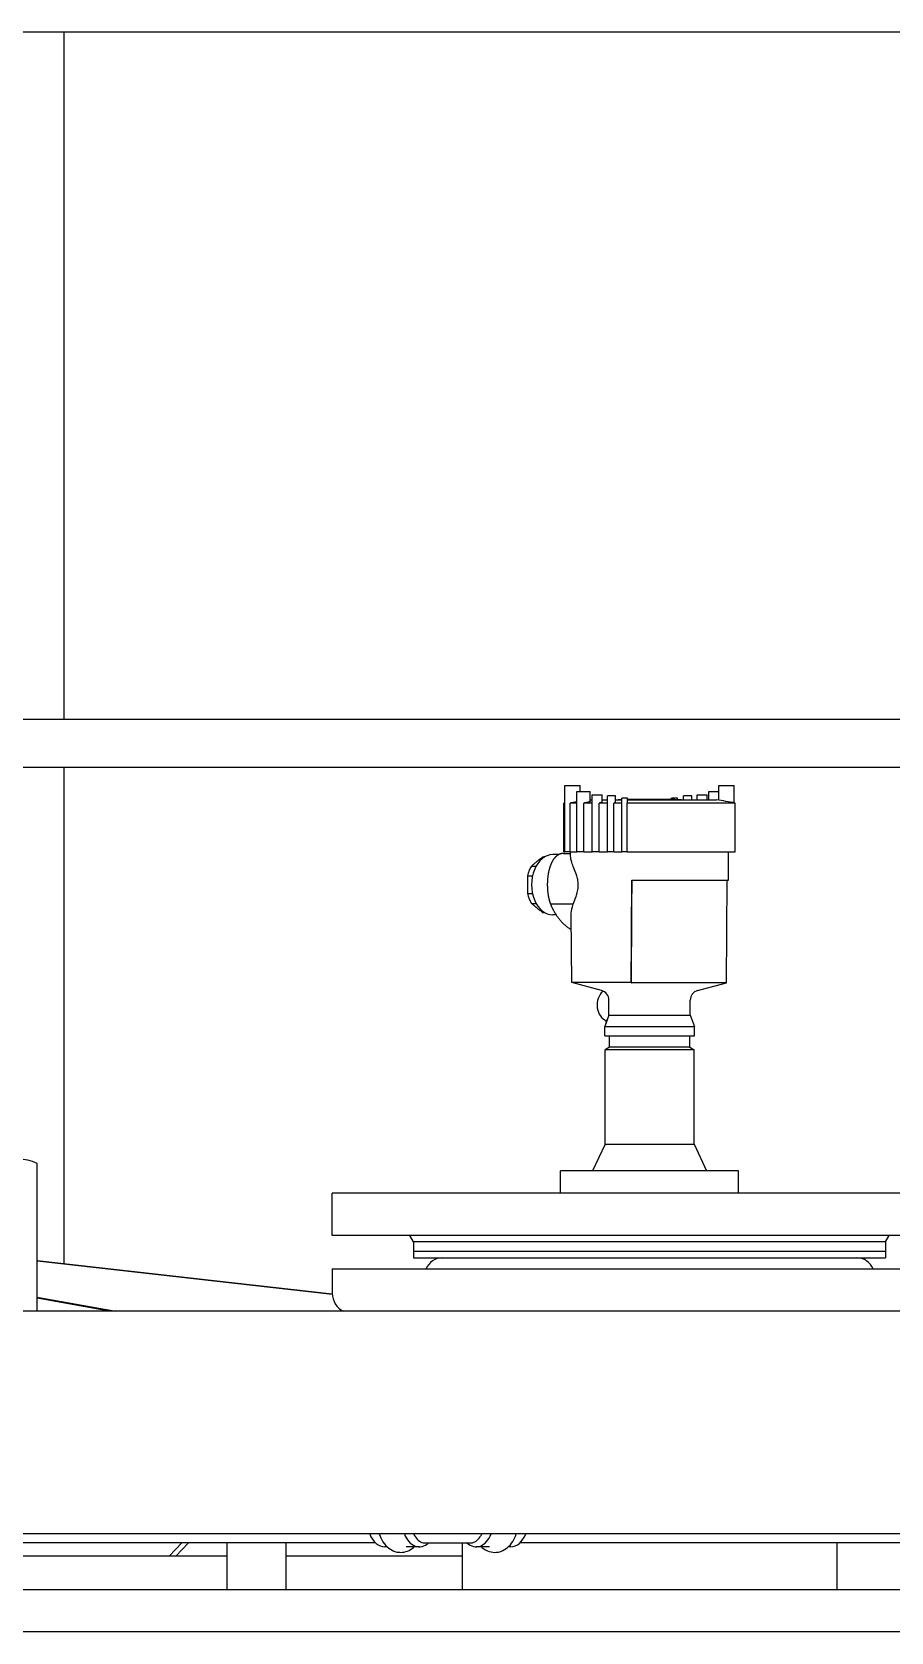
# Model space of a CAD drawing. Header units: millimetres. Extents: x 0 to 118900, y 0 to 84100.
# Drawn here: x 55723 to 56109, y 78307 to 79026 of the extents above; entities that cross this region are included whole.
import ezdxf

# ---------------------------------------------------------------- set-up
doc = ezdxf.new("R2010")
doc.units = ezdxf.units.MM
doc.header["$LTSCALE"] = 100
doc.layers.add('Visible', color=7, linetype='Continuous', lineweight=25)

msp = doc.modelspace()

# ---------------------------------------------------------------- linework, layer by layer
at = {"layer": 'Visible'}
for p, q in [((52615.8, 79025.55), (57818.06, 79025.55)), ((55737.91, 78716.85), (55737.91, 79025.55)), ((57818.06, 78716.85), (52615.8, 78716.85)), ((52615.8, 78695.55), (57818.06, 78695.55)), ((55737.91, 78472.46), (55737.91, 78695.55)), ((55962.76, 78687.25), (55969.29, 78687.25)), ((55962.76, 78657.4), (55962.76, 78687.25)), ((55968.11, 78684.55), (55970.1, 78684.55)), ((55968.11, 78657.4), (55968.11, 78684.55)), ((55969.29, 78687.25), (55969.66, 78687.25)), ((55969.66, 78684.55), (55969.66, 78687.25)), ((55970.1, 78684.55), (55974.15, 78684.55)), ((55974.15, 78680.08), (55974.15, 78684.55)), ((55975.02, 78683.05), (55978.14, 78683.05)), ((55975.02, 78657.4), (55975.02, 78683.05)), ((55978.14, 78683.05), (55979.47, 78683.05)), ((55979.47, 78679.78), (55979.47, 78683.05)), ((55985.51, 78682.54), (55981.88, 78682.54)), ((55981.88, 78657.4), (55981.88, 78682.54)), ((55985.51, 78679.66), (55985.51, 78682.54)), ((55990.95, 78681.54), (55988.33, 78681.54)), ((55988.33, 78657.4), (55988.33, 78681.54)), ((55990.95, 78679.49), (55990.95, 78681.54)), ((56013.3, 78681.54), (56010.68, 78681.54)), ((56010.68, 78680.92), (56010.68, 78681.54)), ((56013.3, 78680.87), (56013.3, 78681.54)), ((56019.75, 78682.54), (56016.12, 78682.54)), ((56016.12, 78680.83), (56016.12, 78682.54)), ((56019.75, 78680.83), (56019.75, 78682.54)), ((56022.16, 78683.05), (56025.27, 78683.05)), ((56022.16, 78680.83), (56022.16, 78683.05)), ((56025.27, 78683.05), (56026.61, 78683.05)), ((56026.61, 78680.83), (56026.61, 78683.05)), ((56027.48, 78684.55), (56029.47, 78684.55)), ((56027.48, 78680.83), (56027.48, 78684.55)), ((56029.47, 78684.55), (56031.97, 78684.55)), ((56031.97, 78687.25), (56038.5, 78687.25)), ((56031.97, 78680.65), (56031.97, 78687.25)), ((56038.5, 78687.25), (56038.88, 78687.25)), ((56038.88, 78679.44), (56038.88, 78687.25)), ((55962.76, 78679.36), (55962.34, 78679.36)), ((55962.34, 78657.4), (55962.34, 78679.36)), ((55965.14, 78657.4), (55965.14, 78679.36)), ((55968.11, 78679.36), (55965.14, 78679.36)), ((55971.33, 78657.4), (55971.33, 78679.36)), ((55975.02, 78679.36), (55971.33, 78679.36)), ((55974.15, 78680.83), (55975.02, 78680.83)), ((55978.21, 78657.4), (55978.21, 78679.36)), ((55981.88, 78679.36), (55978.21, 78679.36)), ((55979.47, 78680.83), (55981.88, 78680.83)), ((55984.83, 78657.4), (55984.83, 78679.36)), ((55988.33, 78679.36), (55984.83, 78679.36)), ((55985.51, 78680.83), (55988.33, 78680.83)), ((55990.78, 78657.4), (55990.78, 78679.36)), ((56039.29, 78679.36), (55990.78, 78679.36)), ((55990.95, 78680.83), (56030.82, 78680.83)), ((56039.29, 78657.4), (56039.29, 78679.36)), ((55952.71, 78655.09), (55953.55, 78655.09)), ((55959.96, 78656.2), (55957.33, 78656.2)), ((55962.09, 78656.75), (55965.33, 78656.79)), ((55962.34, 78657.4), (55962.76, 78657.4)), ((55965.14, 78657.4), (55962.76, 78657.4)), ((55965.14, 78657.4), (55968.11, 78657.4)), ((55965.34, 78655.47), (55965.32, 78657.4)), ((55968.71, 78657.4), (55968.11, 78657.4)), ((55968.98, 78657.4), (55968.71, 78657.4)), ((55970.1, 78657.4), (55968.98, 78657.4)), ((55971.33, 78657.4), (55970.1, 78657.4)), ((55971.33, 78657.4), (55975.02, 78657.4)), ((55975.83, 78657.4), (55975.02, 78657.4)), ((55976.06, 78657.4), (55975.83, 78657.4)), ((55978.14, 78657.4), (55976.06, 78657.4)), ((55978.14, 78657.4), (55978.21, 78657.4)), ((55978.21, 78657.4), (55981.88, 78657.4)), ((55982.78, 78657.4), (55981.88, 78657.4)), ((55982.96, 78657.4), (55982.78, 78657.4)), ((55984.83, 78657.4), (55982.96, 78657.4)), ((55984.83, 78657.4), (55988.33, 78657.4)), ((55989.19, 78657.4), (55988.33, 78657.4)), ((55989.33, 78657.4), (55989.19, 78657.4)), ((55990.78, 78657.4), (55989.33, 78657.4)), ((55990.78, 78657.4), (56039.29, 78657.4)), ((56036.2, 78644.8), (56036.31, 78657.4)), ((55946.02, 78646.7), (55948.21, 78646.7)), ((55947.81, 78651.09), (55949.85, 78651.09)), ((55946.02, 78638.69), (55948.21, 78638.69)), ((55992.84, 78644.8), (56036.2, 78644.8)), ((56035.3, 78598.66), (56035.7, 78644.8)), ((55947.81, 78634.3), (55949.85, 78634.3)), ((55966.54, 78633.92), (55956.31, 78634)), ((55952.71, 78630.3), (55953.55, 78630.3)), ((55958.83, 78629.2), (55957.33, 78629.2)), ((55965.83, 78598.79), (55965.57, 78628.97)), ((55992.56, 78598.79), (55965.83, 78598.79)), ((55979.23, 78595.2), (55965.83, 78598.79)), ((55979.75, 78594.76), (55979.75, 78595.03)), ((55980.31, 78594.76), (55979.75, 78594.76)), ((56035.3, 78598.66), (55992.67, 78598.66)), ((56022.4, 78595.2), (56035.3, 78598.66)), ((55982.57, 78584.18), (55982.57, 78590.85)), ((56019.07, 78584.18), (56019.07, 78590.85)), ((55982.57, 78584.18), (55980.69, 78579.03)), ((55981.7, 78581.81), (55981.34, 78581.81)), ((55981.34, 78580.81), (55981.34, 78581.81)), ((55982.57, 78584.18), (56019.07, 78584.18)), ((56019.07, 78584.18), (56020.94, 78579.03)), ((55980.69, 78579.03), (56020.94, 78579.03)), ((55980.69, 78574.9), (55980.69, 78579.03)), ((55980.69, 78574.9), (56020.94, 78574.9)), ((55982.82, 78569.7), (55982.82, 78574.9)), ((56018.82, 78569.7), (56018.82, 78574.9)), ((56020.94, 78574.9), (56020.94, 78579.03)), ((55982.82, 78569.7), (55980.82, 78568.54)), ((56020.82, 78568.54), (55980.82, 78568.54)), ((55980.82, 78526.2), (55980.82, 78568.54)), ((56018.82, 78569.7), (55982.82, 78569.7)), ((56018.82, 78569.7), (56020.82, 78568.54)), ((56020.82, 78526.2), (56020.82, 78568.54)), ((55980.81, 78526.2), (55975.22, 78514.2)), ((55980.81, 78526.2), (56020.82, 78526.2)), ((56020.82, 78526.2), (56026.41, 78514.2)), ((55725.7, 78451.2), (55725.7, 78517.6)), ((56040.82, 78514.2), (55960.82, 78514.2)), ((55960.82, 78504.2), (55960.82, 78514.2)), ((56040.82, 78504.2), (56040.82, 78514.2)), ((56143.32, 78504.2), (55858.32, 78504.2)), ((55858.32, 78485.2), (55858.32, 78504.2)), ((56125.28, 78485.2), (55858.32, 78485.2)), ((55894.82, 78482.3), (55893.14, 78485.2)), ((56106.82, 78482.3), (55894.82, 78482.3)), ((55894.82, 78482.3), (55894.82, 78478.2)), ((56106.82, 78482.3), (56108.49, 78485.2)), ((56106.82, 78482.3), (56106.82, 78478.2)), ((55725.7, 78473.83), (55858.32, 78458.94)), ((55858.32, 78458.94), (55725.7, 78473.83)), ((55894.82, 78478.2), (56106.82, 78478.2)), ((55894.82, 78478.2), (55894.82, 78475.2)), ((55894.82, 78478.2), (56106.82, 78478.2)), ((55894.82, 78475.2), (56106.82, 78475.2)), ((56106.82, 78478.2), (56106.82, 78475.2)), ((55858.32, 78470.2), (56125.28, 78470.2)), ((55858.32, 78470.2), (55858.32, 78459.2)), ((57793.91, 78451.2), (52650.13, 78451.2)), ((55725.7, 78457.58), (55761.11, 78451.2)), ((55758.02, 78451.2), (55725.7, 78457.02)), ((57793.91, 78351.2), (52635.01, 78351.2)), ((55877.72, 78347.2), (55399.88, 78347.2)), ((55790.7, 78347.2), (55784.99, 78341.2)), ((55788.08, 78341.2), (55793.79, 78347.2)), ((55810.89, 78347.2), (55810.89, 78326.2)), ((55837.39, 78347.2), (55837.39, 78326.2)), ((55882.92, 78345.45), (55881.87, 78345.45)), ((55897.43, 78345.45), (55891.42, 78345.45)), ((55899.91, 78347.2), (55920.4, 78347.2)), ((55899.91, 78347.2), (55920.4, 78347.2)), ((55901.58, 78347.2), (55901.55, 78347.16)), ((55916.67, 78347.2), (55916.67, 78326.2)), ((55918.73, 78347.2), (55918.77, 78347.16)), ((55928.89, 78345.45), (55922.88, 78345.45)), ((55938.44, 78345.45), (55937.39, 78345.45)), ((56129.43, 78347.2), (55942.6, 78347.2)), ((56084.97, 78347.2), (56084.97, 78326.2)), ((55810.89, 78341.2), (55695.93, 78341.2)), ((55916.67, 78341.2), (55837.39, 78341.2)), ((56551.77, 78326.2), (52959.58, 78326.2)), ((57787.91, 78307.2), (52968.04, 78307.2))]:
    msp.add_line(p, q, dxfattribs=at)
for centre, radius, start, end in [((56000.82, 78081), 600, 88.64721, 90.94248), ((56000.82, 78483.09), 200, 100.97046, 101.09054), ((56000.82, 78081), 600, 91.19208, 91.35279), ((56000.82, 78483.09), 200, 78.90946, 81.37307), ((55978.07, 78590.85), 4.5, 0, 75), ((56023.57, 78590.85), 4.5, 105, 180), ((55907.82, 78467.2), 8, 90, 157.97569), ((56093.82, 78467.2), 8, 22.02431, 90), ((55867.32, 78459.2), 9, 180, 242.73396)]:
    msp.add_arc(centre, radius, start, end, dxfattribs=at)
for centre, major_axis, ratio, start_param, end_param in [((55957.33, 78642.7), (0, 13.5), 0.707339, 0, 3.141593), ((55954.51, 78642.7), (0, 12.65), 0.707339, 0.061824, 0.201637), ((55954.51, 78642.7), (0, 12.65), 0.707339, 0.84556, 1.248835), ((55954.51, 78642.7), (0, 12.65), 0.707339, 1.892758, 2.296032), ((55954.51, 78642.7), (0, -12.65), 0.707339, 6.081548, 6.221361), ((55982.22, 78588.7), (0, -7), 0.707339, 3.665191, 6.103651), ((55717.41, 78488.7), (0, 30.74), 0.789554, 5.934625, 6.631746), ((55881.87, 78356.2), (0, -10.75), 0.707339, 5.196155, 6.283185), ((55897.43, 78356.2), (0, -10.75), 0.707339, 5.196155, 6.856206), ((55922.88, 78356.2), (0, -10.75), 0.706874, 5.711012, 7.370216), ((55938.44, 78356.2), (0, -10.75), 0.706874, 0, 1.08703)]:
    msp.add_ellipse(centre, major_axis=major_axis, ratio=ratio, start_param=start_param, end_param=end_param, dxfattribs=at)
for points, knots in [([(55968.11, 78679.87), (55968.11, 78679.87), (55968.1, 78679.87), (55968.09, 78679.87), (55968, 78679.85), (55967.91, 78679.83), (55967.82, 78679.81), (55967.77, 78679.8), (55967.73, 78679.79), (55967.68, 78679.78), (55967.63, 78679.78), (55967.58, 78679.77), (55967.53, 78679.76), (55967.51, 78679.75), (55967.48, 78679.75), (55967.46, 78679.74), (55967.44, 78679.74), (55967.41, 78679.73), (55967.39, 78679.73), (55967.34, 78679.72), (55967.29, 78679.71), (55967.24, 78679.7), (55967.18, 78679.69), (55967.13, 78679.68), (55967.08, 78679.67), (55967.03, 78679.66), (55966.98, 78679.65), (55966.93, 78679.64), (55966.88, 78679.63), (55966.83, 78679.63), (55966.77, 78679.62), (55966.72, 78679.61), (55966.67, 78679.6), (55966.62, 78679.59), (55966.52, 78679.57), (55966.41, 78679.56), (55966.31, 78679.54), (55966.21, 78679.52), (55966.11, 78679.5), (55966.01, 78679.49), (55965.91, 78679.47), (55965.81, 78679.46), (55965.71, 78679.44), (55965.66, 78679.44), (55965.61, 78679.43), (55965.56, 78679.42), (55965.52, 78679.41), (55965.47, 78679.41), (55965.42, 78679.4), (55965.37, 78679.39), (55965.33, 78679.39), (55965.28, 78679.38), (55965.24, 78679.37), (55965.19, 78679.37), (55965.14, 78679.36)], [1.856411, 1.856411, 1.856411, 1.856411, 1.884656, 1.884656, 1.884656, 2.198411, 2.198411, 2.198411, 2.355306, 2.355306, 2.355306, 2.512177, 2.512177, 2.512177, 2.590637, 2.590637, 2.590637, 2.669098, 2.669098, 2.669098, 2.825969, 2.825969, 2.825969, 2.982987, 2.982987, 2.982987, 3.14007, 3.14007, 3.14007, 3.29699, 3.29699, 3.29699, 3.453876, 3.453876, 3.453876, 3.767724, 3.767724, 3.767724, 4.081562, 4.081562, 4.081562, 4.395498, 4.395498, 4.395498, 4.552406, 4.552406, 4.552406, 4.70939, 4.70939, 4.70939, 4.866307, 4.866307, 4.866307, 5.023344, 5.023344, 5.023344, 5.023344]), ([(55974.15, 78680.08), (55974.15, 78680.08), (55974.15, 78680.07), (55974.15, 78680.07), (55974.15, 78680.06), (55974.14, 78680.06), (55974.14, 78680.05), (55974.14, 78680.05), (55974.13, 78680.04), (55974.13, 78680.04), (55974.13, 78680.03), (55974.12, 78680.03), (55974.12, 78680.02), (55974.11, 78680.02), (55974.1, 78680.01), (55974.1, 78680.01), (55974.09, 78680), (55974.08, 78680), (55974.07, 78679.99), (55974.07, 78679.99), (55974.06, 78679.98), (55974.05, 78679.98), (55974.04, 78679.97), (55974.03, 78679.97), (55974.02, 78679.96), (55974, 78679.95), (55973.99, 78679.95), (55973.98, 78679.94), (55973.97, 78679.94), (55973.95, 78679.93), (55973.94, 78679.92), (55973.93, 78679.92), (55973.91, 78679.91), (55973.89, 78679.91), (55973.88, 78679.9), (55973.86, 78679.89), (55973.85, 78679.89), (55973.81, 78679.87), (55973.77, 78679.86), (55973.73, 78679.85), (55973.66, 78679.82), (55973.57, 78679.8), (55973.47, 78679.77), (55973.4, 78679.75), (55973.33, 78679.73), (55973.26, 78679.71), (55973.22, 78679.7), (55973.18, 78679.7), (55973.14, 78679.69), (55973.12, 78679.68), (55973.1, 78679.68), (55973.08, 78679.67), (55973.06, 78679.67), (55973.04, 78679.66), (55973.02, 78679.66), (55972.98, 78679.65), (55972.94, 78679.64), (55972.9, 78679.63), (55972.85, 78679.62), (55972.81, 78679.61), (55972.77, 78679.6), (55972.72, 78679.59), (55972.68, 78679.59), (55972.63, 78679.58), (55972.59, 78679.57), (55972.54, 78679.56), (55972.5, 78679.55), (55972.45, 78679.54), (55972.4, 78679.53), (55972.36, 78679.52), (55972.31, 78679.52), (55972.26, 78679.51), (55972.21, 78679.5), (55972.17, 78679.49), (55972.12, 78679.48), (55972.07, 78679.47), (55972.02, 78679.47), (55971.97, 78679.46), (55971.92, 78679.45), (55971.87, 78679.44), (55971.82, 78679.43), (55971.77, 78679.43), (55971.73, 78679.42), (55971.68, 78679.41), (55971.63, 78679.4), (55971.53, 78679.39), (55971.43, 78679.37), (55971.33, 78679.36)], [4.018046, 4.018046, 4.018046, 4.018046, 4.106266, 4.106266, 4.106266, 4.238696, 4.238696, 4.238696, 4.353293, 4.353293, 4.353293, 4.467941, 4.467941, 4.467941, 4.582558, 4.582558, 4.582558, 4.697149, 4.697149, 4.697149, 4.811808, 4.811808, 4.811808, 4.926446, 4.926446, 4.926446, 5.041026, 5.041026, 5.041026, 5.155661, 5.155661, 5.155661, 5.270272, 5.270272, 5.270272, 5.384864, 5.384864, 5.384864, 5.614093, 5.614093, 5.614093, 6.072494, 6.072494, 6.072494, 6.372663, 6.372663, 6.372663, 6.522733, 6.522733, 6.522733, 6.597775, 6.597775, 6.597775, 6.672831, 6.672831, 6.672831, 6.822903, 6.822903, 6.822903, 6.973035, 6.973035, 6.973035, 7.12319, 7.12319, 7.12319, 7.273314, 7.273314, 7.273314, 7.423461, 7.423461, 7.423461, 7.573647, 7.573647, 7.573647, 7.724027, 7.724027, 7.724027, 7.874381, 7.874381, 7.874381, 8.024508, 8.024508, 8.024508, 8.174579, 8.174579, 8.174579, 8.474771, 8.474771, 8.474771, 8.474771]), ([(55979.47, 78679.78), (55979.47, 78679.78), (55979.47, 78679.78), (55979.47, 78679.77), (55979.47, 78679.77), (55979.47, 78679.76), (55979.47, 78679.76), (55979.47, 78679.75), (55979.46, 78679.75), (55979.46, 78679.75), (55979.46, 78679.74), (55979.45, 78679.73), (55979.43, 78679.72), (55979.43, 78679.71), (55979.42, 78679.7), (55979.41, 78679.69), (55979.4, 78679.69), (55979.38, 78679.68), (55979.37, 78679.67), (55979.35, 78679.66), (55979.32, 78679.64), (55979.28, 78679.63), (55979.26, 78679.62), (55979.24, 78679.61), (55979.22, 78679.61), (55979.2, 78679.6), (55979.18, 78679.59), (55979.16, 78679.58), (55979.14, 78679.57), (55979.12, 78679.57), (55979.09, 78679.56), (55979.08, 78679.56), (55979.07, 78679.55), (55979.05, 78679.55), (55979.04, 78679.54), (55979.03, 78679.54), (55979.01, 78679.54), (55978.96, 78679.52), (55978.9, 78679.51), (55978.84, 78679.49), (55978.78, 78679.47), (55978.72, 78679.46), (55978.65, 78679.44), (55978.58, 78679.43), (55978.51, 78679.42), (55978.44, 78679.4), (55978.4, 78679.39), (55978.37, 78679.39), (55978.33, 78679.38), (55978.29, 78679.37), (55978.25, 78679.37), (55978.21, 78679.36)], [4.485967, 4.485967, 4.485967, 4.485967, 4.525087, 4.525087, 4.525087, 4.615645, 4.615645, 4.615645, 4.70619, 4.70619, 4.70619, 4.887279, 4.887279, 4.887279, 5.01146, 5.01146, 5.01146, 5.13569, 5.13569, 5.13569, 5.384105, 5.384105, 5.384105, 5.508277, 5.508277, 5.508277, 5.632448, 5.632448, 5.632448, 5.756613, 5.756613, 5.756613, 5.818684, 5.818684, 5.818684, 5.880766, 5.880766, 5.880766, 6.129152, 6.129152, 6.129152, 6.377693, 6.377693, 6.377693, 6.626296, 6.626296, 6.626296, 6.750645, 6.750645, 6.750645, 6.875023, 6.875023, 6.875023, 6.875023]), ([(55985.51, 78679.66), (55985.51, 78679.65), (55985.5, 78679.63), (55985.46, 78679.57), (55985.37, 78679.52), (55985.14, 78679.44), (55984.99, 78679.4), (55984.83, 78679.36)], [0.9371941, 0.9371941, 0.9371941, 0.9371941, 0.9647269, 0.9647269, 1.0344372, 1.0344372, 1.0966006, 1.0966006, 1.0966006, 1.0966006]), ([(55990.95, 78679.49), (55990.95, 78679.47), (55990.94, 78679.46), (55990.91, 78679.42), (55990.85, 78679.39), (55990.78, 78679.36)], [0.72445378, 0.72445378, 0.72445378, 0.72445378, 0.7446738, 0.7446738, 0.78802788, 0.78802788, 0.78802788, 0.78802788]), ([(55952.71, 78655.09), (55952.5, 78654.92), (55952.28, 78654.76), (55952.07, 78654.59), (55951.86, 78654.42), (55951.65, 78654.26), (55951.44, 78654.09), (55951.22, 78653.92), (55951.02, 78653.76), (55950.81, 78653.59), (55950.7, 78653.51), (55950.6, 78653.42), (55950.5, 78653.34), (55950.4, 78653.25), (55950.29, 78653.17), (55950.19, 78653.09), (55949.99, 78652.92), (55949.78, 78652.75), (55949.58, 78652.59), (55949.38, 78652.42), (55949.18, 78652.25), (55948.98, 78652.09), (55948.78, 78651.92), (55948.59, 78651.75), (55948.39, 78651.59), (55948.2, 78651.42), (55948, 78651.25), (55947.81, 78651.09)], [0, 0, 0, 0, 1.001074, 1.001074, 1.001074, 2.00226, 2.00226, 2.00226, 3.003465, 3.003465, 3.003465, 3.504049, 3.504049, 3.504049, 4.004609, 4.004609, 4.004609, 5.005639, 5.005639, 5.005639, 6.006706, 6.006706, 6.006706, 7.00786, 7.00786, 7.00786, 8.009049, 8.009049, 8.009049, 8.009049]), ([(55962.09, 78656.75), (55961.92, 78656.75), (55961.76, 78656.74), (55961.6, 78656.72), (55961.51, 78656.71), (55961.42, 78656.7), (55961.33, 78656.68), (55961.24, 78656.67), (55961.15, 78656.65), (55961.06, 78656.62), (55960.97, 78656.6), (55960.89, 78656.58), (55960.8, 78656.55), (55960.71, 78656.52), (55960.62, 78656.49), (55960.53, 78656.46), (55960.45, 78656.43), (55960.36, 78656.39), (55960.27, 78656.35), (55960.19, 78656.31), (55960.1, 78656.27), (55960.02, 78656.23), (55959.93, 78656.18), (55959.85, 78656.14), (55959.77, 78656.09), (55959.68, 78656.04), (55959.6, 78655.98), (55959.52, 78655.93), (55959.44, 78655.87), (55959.35, 78655.82), (55959.27, 78655.76), (55959.19, 78655.7), (55959.12, 78655.63), (55959.04, 78655.57), (55958.96, 78655.5), (55958.88, 78655.44), (55958.8, 78655.36), (55958.73, 78655.29), (55958.65, 78655.22), (55958.58, 78655.15), (55958.5, 78655.07), (55958.43, 78654.99), (55958.36, 78654.91), (55958.32, 78654.88), (55958.28, 78654.83), (55958.25, 78654.79), (55958.21, 78654.75), (55958.18, 78654.71), (55958.14, 78654.67), (55958.07, 78654.58), (55958, 78654.5), (55957.93, 78654.41), (55957.86, 78654.32), (55957.8, 78654.23), (55957.73, 78654.13), (55957.66, 78654.04), (55957.6, 78653.94), (55957.53, 78653.84), (55957.47, 78653.74), (55957.4, 78653.64), (55957.34, 78653.54), (55957.28, 78653.43), (55957.21, 78653.33), (55957.15, 78653.22), (55957.09, 78653.11), (55957.03, 78653), (55956.97, 78652.89), (55956.92, 78652.78), (55956.86, 78652.66), (55956.8, 78652.55), (55956.75, 78652.43), (55956.69, 78652.31), (55956.64, 78652.19), (55956.58, 78652.07), (55956.53, 78651.95), (55956.48, 78651.83), (55956.43, 78651.7), (55956.38, 78651.58), (55956.33, 78651.45), (55956.28, 78651.32), (55956.23, 78651.19), (55956.18, 78651.06), (55956.14, 78650.93), (55956.09, 78650.8), (55956.05, 78650.66), (55956, 78650.53), (55955.96, 78650.39), (55955.92, 78650.26), (55955.88, 78650.12), (55955.83, 78649.98), (55955.79, 78649.84), (55955.75, 78649.69), (55955.72, 78649.55), (55955.68, 78649.41), (55955.64, 78649.26), (55955.61, 78649.12), (55955.57, 78648.97), (55955.54, 78648.82), (55955.5, 78648.67), (55955.47, 78648.52), (55955.44, 78648.37), (55955.41, 78648.22), (55955.38, 78648.06), (55955.35, 78647.91), (55955.32, 78647.76), (55955.29, 78647.6), (55955.27, 78647.45), (55955.24, 78647.29), (55955.22, 78647.13), (55955.19, 78646.98), (55955.17, 78646.82), (55955.15, 78646.66), (55955.13, 78646.5), (55955.1, 78646.34), (55955.09, 78646.19), (55955.07, 78646.03), (55955.05, 78645.86), (55955.03, 78645.7), (55955.02, 78645.54), (55955, 78645.38), (55954.99, 78645.22), (55954.97, 78645.05), (55954.96, 78644.89), (55954.95, 78644.72), (55954.94, 78644.56), (55954.93, 78644.39), (55954.92, 78644.23), (55954.91, 78644.06), (55954.91, 78643.9), (55954.9, 78643.73), (55954.89, 78643.56), (55954.89, 78643.4), (55954.89, 78643.23), (55954.88, 78643.06), (55954.88, 78642.9), (55954.88, 78642.73), (55954.88, 78642.56), (55954.88, 78642.4), (55954.89, 78642.23), (55954.89, 78642.06), (55954.89, 78641.9), (55954.9, 78641.73), (55954.9, 78641.57), (55954.91, 78641.4), (55954.92, 78641.24), (55954.92, 78641.15), (55954.93, 78641.07), (55954.93, 78640.99), (55954.94, 78640.91), (55954.94, 78640.82), (55954.95, 78640.74), (55954.96, 78640.58), (55954.97, 78640.42), (55954.98, 78640.25), (55954.99, 78640.09), (55955.01, 78639.93), (55955.03, 78639.76), (55955.04, 78639.6), (55955.06, 78639.44), (55955.08, 78639.28), (55955.1, 78639.12), (55955.12, 78638.96), (55955.14, 78638.8), (55955.16, 78638.64), (55955.18, 78638.48), (55955.21, 78638.32), (55955.23, 78638.16), (55955.26, 78638.01), (55955.28, 78637.85), (55955.31, 78637.7), (55955.34, 78637.54), (55955.37, 78637.39), (55955.4, 78637.23), (55955.43, 78637.08), (55955.46, 78636.93), (55955.49, 78636.78), (55955.52, 78636.63), (55955.56, 78636.49), (55955.59, 78636.34), (55955.63, 78636.19), (55955.66, 78636.05), (55955.68, 78635.98), (55955.7, 78635.9), (55955.72, 78635.83), (55955.74, 78635.76), (55955.76, 78635.69), (55955.78, 78635.62), (55955.82, 78635.48), (55955.86, 78635.34), (55955.9, 78635.2), (55955.94, 78635.06), (55955.98, 78634.93), (55956.03, 78634.79), (55956.07, 78634.65), (55956.12, 78634.52), (55956.16, 78634.39), (55956.21, 78634.26), (55956.26, 78634.13), (55956.31, 78634)], [0.125077, 0.125077, 0.125077, 0.125077, 0.992128, 0.992128, 0.992128, 1.48835, 1.48835, 1.48835, 1.984511, 1.984511, 1.984511, 2.481689, 2.481689, 2.481689, 2.980163, 2.980163, 2.980163, 3.479687, 3.479687, 3.479687, 3.979993, 3.979993, 3.979993, 4.480793, 4.480793, 4.480793, 4.981792, 4.981792, 4.981792, 5.482687, 5.482687, 5.482687, 5.983175, 5.983175, 5.983175, 6.482958, 6.482958, 6.482958, 6.981751, 6.981751, 6.981751, 7.479281, 7.479281, 7.479281, 7.727495, 7.727495, 7.727495, 7.975713, 7.975713, 7.975713, 8.473268, 8.473268, 8.473268, 8.972089, 8.972089, 8.972089, 9.471888, 9.471888, 9.471888, 9.972362, 9.972362, 9.972362, 10.473204, 10.473204, 10.473204, 10.974102, 10.974102, 10.974102, 11.474749, 11.474749, 11.474749, 11.974849, 11.974849, 11.974849, 12.47412, 12.47412, 12.47412, 12.9723, 12.9723, 12.9723, 13.469157, 13.469157, 13.469157, 13.965938, 13.965938, 13.965938, 14.464216, 14.464216, 14.464216, 14.963673, 14.963673, 14.963673, 15.463965, 15.463965, 15.463965, 15.964741, 15.964741, 15.964741, 16.465651, 16.465651, 16.465651, 16.96635, 16.96635, 16.96635, 17.466505, 17.466505, 17.466505, 17.965807, 17.965807, 17.965807, 18.463974, 18.463974, 18.463974, 18.960764, 18.960764, 18.960764, 19.457641, 19.457641, 19.457641, 19.956017, 19.956017, 19.956017, 20.45557, 20.45557, 20.45557, 20.955954, 20.955954, 20.955954, 21.456803, 21.456803, 21.456803, 21.957743, 21.957743, 21.957743, 22.458399, 22.458399, 22.458399, 22.958406, 22.958406, 22.958406, 23.457416, 23.457416, 23.457416, 23.955108, 23.955108, 23.955108, 24.203369, 24.203369, 24.203369, 24.451555, 24.451555, 24.451555, 24.949044, 24.949044, 24.949044, 25.447827, 25.447827, 25.447827, 25.947626, 25.947626, 25.947626, 26.448127, 26.448127, 26.448127, 26.948991, 26.948991, 26.948991, 27.449865, 27.449865, 27.449865, 27.950387, 27.950387, 27.950387, 28.450192, 28.450192, 28.450192, 28.948926, 28.948926, 28.948926, 29.446249, 29.446249, 29.446249, 29.694369, 29.694369, 29.694369, 29.942738, 29.942738, 29.942738, 30.440486, 30.440486, 30.440486, 30.939396, 30.939396, 30.939396, 31.439215, 31.439215, 31.439215, 31.939661, 31.939661, 31.939661, 31.939661]), ([(55966.54, 78633.92), (55966.89, 78634.92), (55967.35, 78636.08), (55968.05, 78638.12), (55968.29, 78638.91), (55968.67, 78640.61), (55968.81, 78641.52), (55968.8, 78642.58), (55968.8, 78643.39), (55968.69, 78644.23), (55968.37, 78645.77), (55968.15, 78646.49), (55967.59, 78648.19), (55967.18, 78649.23), (55966.46, 78651.11), (55966.15, 78651.96), (55965.57, 78653.74), (55965.35, 78654.73), (55965.34, 78655.47)], [8.844261, 8.844261, 8.844261, 8.844261, 9.381865, 9.381865, 9.698929, 9.698929, 10.015992, 10.015992, 10.015992, 10.259577, 10.259577, 10.503161, 10.503161, 10.934786, 10.934786, 11.36641, 11.36641, 12.021901, 12.021901, 12.021901, 12.021901]), ([(55946.02, 78646.7), (55946.01, 78646.37), (55946, 78646.03), (55945.99, 78645.7), (55945.98, 78645.36), (55945.97, 78645.03), (55945.96, 78644.7), (55945.96, 78644.36), (55945.95, 78644.03), (55945.95, 78643.7), (55945.95, 78643.53), (55945.95, 78643.36), (55945.95, 78643.2), (55945.95, 78643.03), (55945.95, 78642.86), (55945.95, 78642.7), (55945.95, 78642.36), (55945.95, 78642.03), (55945.95, 78641.69), (55945.95, 78641.36), (55945.96, 78641.03), (55945.96, 78640.69), (55945.97, 78640.36), (55945.98, 78640.03), (55945.99, 78639.69), (55946, 78639.36), (55946.01, 78639.03), (55946.02, 78638.69)], [0, 0, 0, 0, 1.001074, 1.001074, 1.001074, 2.00226, 2.00226, 2.00226, 3.003465, 3.003465, 3.003465, 3.504049, 3.504049, 3.504049, 4.004609, 4.004609, 4.004609, 5.005639, 5.005639, 5.005639, 6.006706, 6.006706, 6.006706, 7.00786, 7.00786, 7.00786, 8.009049, 8.009049, 8.009049, 8.009049]), ([(55947.81, 78634.3), (55948, 78634.14), (55948.2, 78633.97), (55948.39, 78633.8), (55948.59, 78633.64), (55948.78, 78633.47), (55948.98, 78633.3), (55949.18, 78633.14), (55949.38, 78632.97), (55949.58, 78632.8), (55949.68, 78632.72), (55949.78, 78632.64), (55949.89, 78632.55), (55949.99, 78632.47), (55950.09, 78632.39), (55950.19, 78632.3), (55950.4, 78632.14), (55950.6, 78631.97), (55950.81, 78631.8), (55951.02, 78631.64), (55951.22, 78631.47), (55951.44, 78631.3), (55951.65, 78631.14), (55951.86, 78630.97), (55952.07, 78630.8), (55952.28, 78630.64), (55952.5, 78630.47), (55952.71, 78630.3)], [0, 0, 0, 0, 1.001074, 1.001074, 1.001074, 2.00226, 2.00226, 2.00226, 3.003465, 3.003465, 3.003465, 3.504049, 3.504049, 3.504049, 4.004609, 4.004609, 4.004609, 5.005639, 5.005639, 5.005639, 6.006706, 6.006706, 6.006706, 7.00786, 7.00786, 7.00786, 8.009049, 8.009049, 8.009049, 8.009049]), ([(55956.31, 78634), (55956.42, 78633.73), (55956.53, 78633.47), (55956.65, 78633.22), (55956.76, 78632.96), (55956.88, 78632.71), (55957, 78632.45), (55957.13, 78632.2), (55957.25, 78631.95), (55957.38, 78631.71), (55957.5, 78631.46), (55957.63, 78631.22), (55957.76, 78630.98), (55957.89, 78630.74), (55958.03, 78630.51), (55958.16, 78630.27), (55958.3, 78630.04), (55958.44, 78629.81), (55958.58, 78629.59), (55958.72, 78629.36), (55958.86, 78629.14), (55959.01, 78628.92), (55959.16, 78628.7), (55959.3, 78628.49), (55959.45, 78628.28), (55959.61, 78628.06), (55959.76, 78627.86), (55959.92, 78627.65), (55960.07, 78627.45), (55960.23, 78627.25), (55960.39, 78627.05), (55960.55, 78626.86), (55960.71, 78626.67), (55960.88, 78626.48), (55961.05, 78626.29), (55961.21, 78626.11), (55961.38, 78625.93), (55961.55, 78625.75), (55961.73, 78625.57), (55961.9, 78625.4), (55962.08, 78625.23), (55962.25, 78625.06), (55962.43, 78624.9), (55962.61, 78624.73), (55962.79, 78624.57), (55962.98, 78624.42), (55963.16, 78624.26), (55963.35, 78624.11), (55963.54, 78623.97), (55963.73, 78623.82), (55963.92, 78623.68), (55964.11, 78623.54), (55964.31, 78623.4), (55964.5, 78623.26), (55964.7, 78623.13), (55964.9, 78623), (55965.1, 78622.88), (55965.31, 78622.75), (55965.41, 78622.69), (55965.52, 78622.63), (55965.63, 78622.57)], [0, 0, 0, 0, 1.071271, 1.071271, 1.071271, 2.144972, 2.144972, 2.144972, 3.22075, 3.22075, 3.22075, 4.298232, 4.298232, 4.298232, 5.377034, 5.377034, 5.377034, 6.45676, 6.45676, 6.45676, 7.537012, 7.537012, 7.537012, 8.617391, 8.617391, 8.617391, 9.697503, 9.697503, 9.697503, 10.776964, 10.776964, 10.776964, 11.855401, 11.855401, 11.855401, 12.932463, 12.932463, 12.932463, 14.00782, 14.00782, 14.00782, 15.081173, 15.081173, 15.081173, 16.152259, 16.152259, 16.152259, 17.22374, 17.22374, 17.22374, 18.297838, 18.297838, 18.297838, 19.374126, 19.374126, 19.374126, 20.452156, 20.452156, 20.452156, 21.007107, 21.007107, 21.007107, 21.007107]), ([(55965.57, 78628.97), (55965.56, 78630.18), (55965.75, 78631.48), (55966.26, 78633.17), (55966.39, 78633.54), (55966.54, 78633.92)], [32.1393389, 32.1393389, 32.1393389, 32.1393389, 32.8796921, 32.8796921, 33.0917756, 33.0917756, 33.0917756, 33.0917756]), ([(55879.42, 78351.2), (55879.81, 78349.97), (55880.33, 78348.8), (55881.73, 78346.62), (55882.62, 78345.62), (55884.61, 78344.1), (55885.68, 78343.55), (55887.54, 78343.04), (55888.28, 78342.95), (55889.01, 78342.95)], [5.128055, 5.128055, 5.128055, 5.128055, 5.447577, 5.447577, 5.788083, 5.788083, 6.094916, 6.094916, 6.283185, 6.283185, 6.283185, 6.283185]), ([(55894.88, 78351.2), (55894.95, 78351.03), (55895.03, 78350.87), (55895.6, 78349.77), (55896.21, 78348.98), (55897.6, 78347.79), (55898.37, 78347.41), (55899.41, 78347.22), (55899.66, 78347.2), (55899.91, 78347.2)], [-5.1612148, -5.1612148, -5.1612148, -5.1612148, -5.1016786, -5.1016786, -4.7434859, -4.7434859, -4.3836098, -4.3836098, -4.2713489, -4.2713489, -4.2713489, -4.2713489]), ([(55920.4, 78347.2), (55920.51, 78347.2), (55920.62, 78347.2), (55921.47, 78347.27), (55922.2, 78347.54), (55923.58, 78348.47), (55924.21, 78349.12), (55924.99, 78350.33), (55925.22, 78350.75), (55925.42, 78351.2)], [-1.4217242, -1.4217242, -1.4217242, -1.4217242, -1.3724739, -1.3724739, -1.0355417, -1.0355417, -0.6944712, -0.6944712, -0.5320478, -0.5320478, -0.5320478, -0.5320478]), ([(55925.21, 78345.45), (55925.36, 78345.31), (55925.52, 78345.17), (55926.6, 78344.28), (55927.67, 78343.68), (55929.84, 78343.01), (55930.93, 78342.89), (55933.02, 78343.06), (55934.03, 78343.34), (55935.95, 78344.26), (55936.86, 78344.91), (55938.53, 78346.56), (55939.27, 78347.58), (55940.27, 78349.49), (55940.62, 78350.33), (55940.89, 78351.2)], [0.991828, 0.991828, 0.991828, 0.991828, 1.045358, 1.045358, 1.356056, 1.356056, 1.629812, 1.629812, 1.894419, 1.894419, 2.17952, 2.17952, 2.50023, 2.50023, 2.725876, 2.725876, 2.725876, 2.725876]), ([(55889.01, 78342.95), (55890.04, 78342.95), (55891.07, 78343.14), (55893.04, 78343.89), (55893.97, 78344.46), (55894.9, 78345.26), (55895.01, 78345.35), (55895.11, 78345.45)], [0, 0, 0, 0, 0.2639435, 0.2639435, 0.5425041, 0.5425041, 0.5790616, 0.5790616, 0.5790616, 0.5790616])]:
    msp.add_open_spline(points, degree=3, knots=knots, dxfattribs=at)
for points, weights in [([(55992.56, 78598.79), (55992.7, 78621.66), (55992.84, 78644.8)], [1.00000015282, 1.00000109753, 1.00000000068]), ([(55992.67, 78598.66), (55992.81, 78621.59), (55992.96, 78644.8)], [1.00000059622, 1.00000135462, 1.00000000025]), ([(55992.56, 78598.79), (55992.61, 78598.72), (55992.67, 78598.66)], [1, 1.0021195124, 1.00419123072])]:
    msp.add_rational_spline(points, weights, degree=2, dxfattribs=at)

doc.saveas('drawing.dxf')
